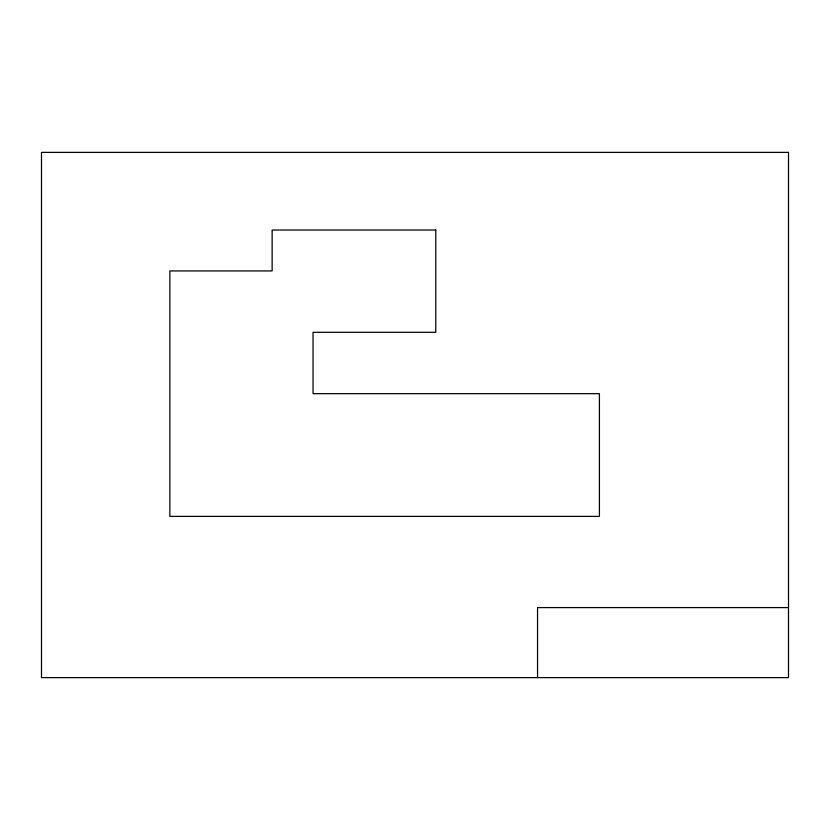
<?xml version="1.0" encoding="UTF-8"?>
<svg xmlns="http://www.w3.org/2000/svg" width="830" height="830" viewBox="0 0 830 830"><rect width="100%" height="100%" fill="white"/><g stroke="black" fill="none" stroke-linecap="round" stroke-linejoin="round"><path stroke-width="1.25" d="M788.5 607.581L537.55 607.581L537.55 677.612M788.5 152.388L41.5 152.388L41.5 677.612L788.5 677.612L788.5 152.388M435.771 230.035L272.136 230.035L272.136 270.943L169.86 270.943L169.86 516.395L599.405 516.395L599.405 393.669L313.045 393.669L313.045 332.301L435.771 332.301L435.771 230.035"/></g></svg>
